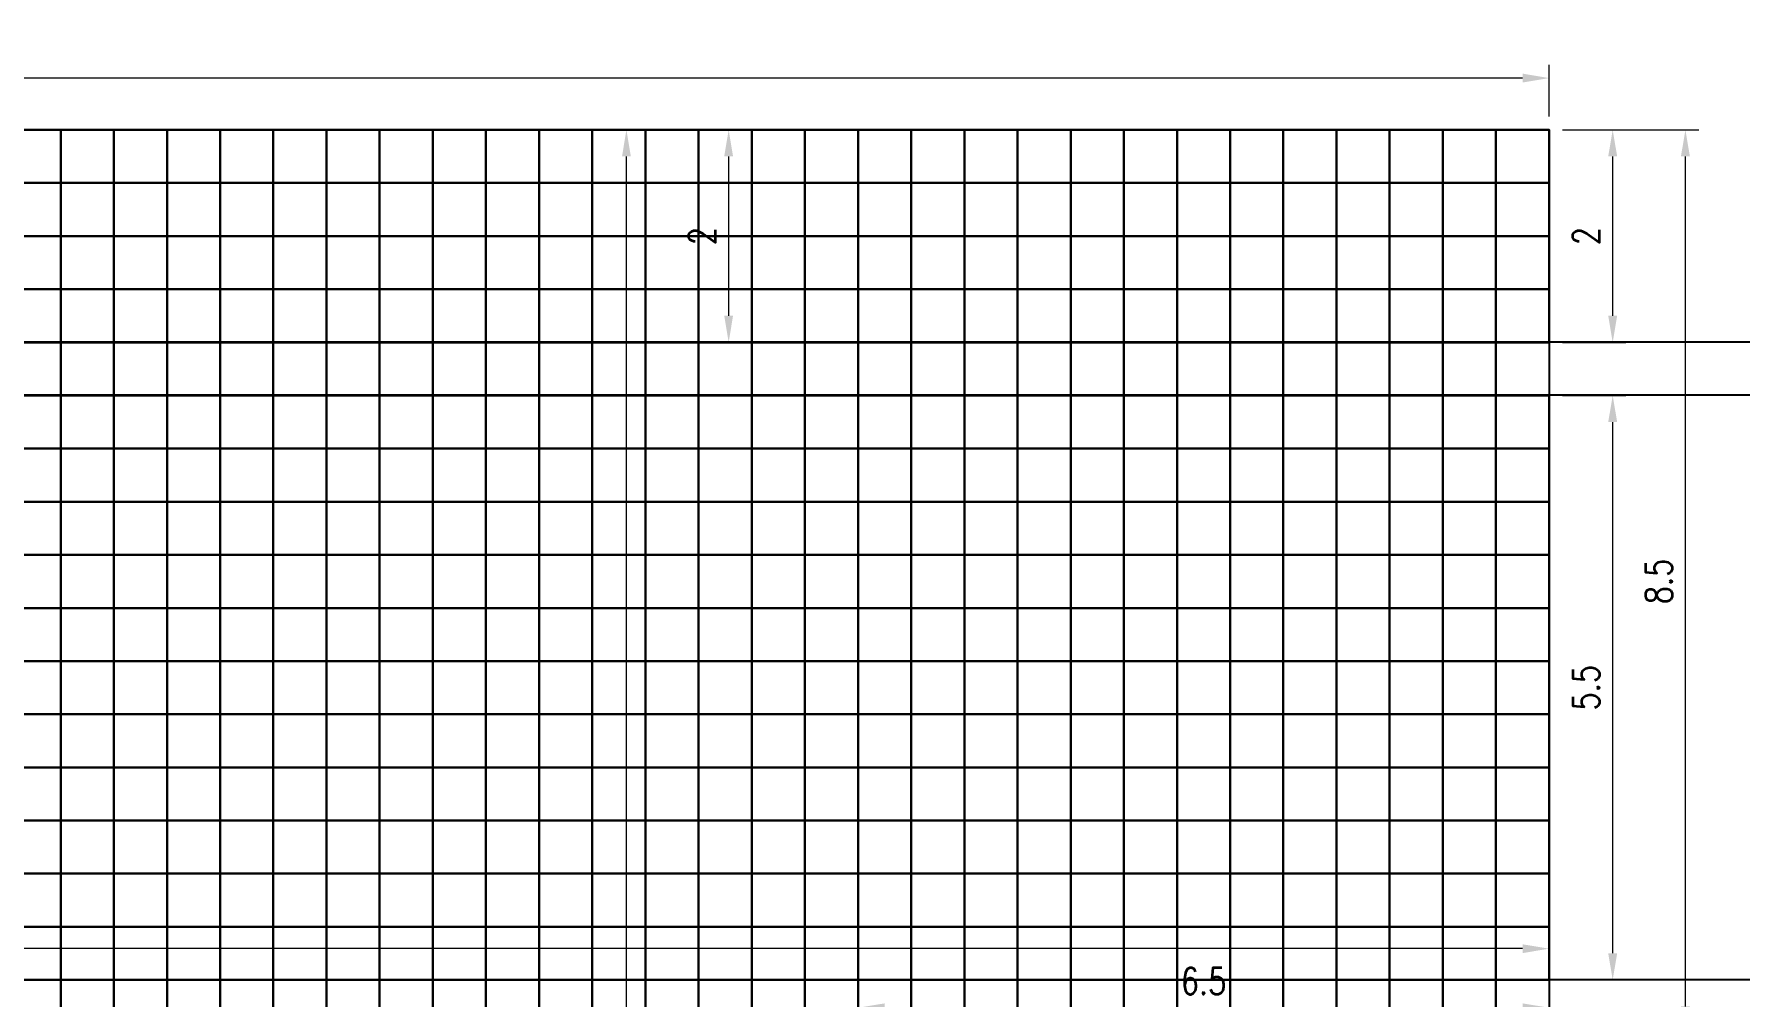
# Model space of a CAD drawing. Header units: millimetres. Extents: x -66 to 79, y -30 to 113.
# Drawn here: x -14.25 to 1.79, y 98.49 to 107.55 of the extents above; entities that cross this region are included whole.
import ezdxf

# ---------------------------------------------------------------- set-up
doc = ezdxf.new("R2010")
doc.units = ezdxf.units.MM
doc.layers.get('Defpoints').update_dxf_attribs({"color": 181})
for name, color, linetype in [('interface_blocks', 240, 'Continuous'), ('Main_blokcs', 3, 'Continuous'), ('master_slave_nodes', 11, 'Continuous'), ('Stitch', 10, 'Continuous')]:
    doc.layers.add(name, color=color, linetype=linetype)
doc.styles.add('ROMANS', font='ROMANS.shx', dxfattribs={"width": 0.8})
doc.dimstyles.new('DIM_0.1', dxfattribs={"dimscale": 0.1, "dimtxt": 2.5, "dimasz": 2.5, "dimexe": 1.25, "dimexo": 1.25, "dimgap": 1.25, "dimtad": 1, "dimdec": 3, "dimzin": 11, "dimdsep": 46, "dimtxsty": 'ROMANS', "dimcen": 0, "dimclrd": 1, "dimclre": 1, "dimclrt": 7, "dimadec": 4, "dimazin": 3, "dimtfac": 1, "dimtdec": 3, "dimtofl": 0, "dimtmove": 2, "dimatfit": 3, "dimfxl": 1, "dimfrac": 2, "dimtolj": 1, "dimtzin": 11, "dimlwd": 0, "dimlwe": 0, "dimarcsym": 0})

# ---------------------------------------------------------------- blocks, each defined once
blk = doc.blocks.new('*D14')
at = {"color": 1, "lineweight": 0, "transparency": 16777216}
for p, q in [((-6.5, 98.276), (-6.5, 98.514)), ((0, 98.276), (0, 98.514)), ((-6.25, 98.389), (-0.25, 98.389))]:
    blk.add_line(p, q, dxfattribs=at)
at = {"color": 1, "transparency": 16777216}
for points in [[(-6.25, 98.43), (-6.25, 98.347), (-6.5, 98.389)], [(-0.25, 98.43), (-0.25, 98.347), (0, 98.389)]]:
    blk.add_solid(points, dxfattribs=at)
at = {"layer": 'Defpoints', "color": 0, "transparency": 16777216}
for p in [(0, 98.389), (-6.5, 98.151), (0, 98.151)]:
    blk.add_point(p, dxfattribs=at)
at = {"color": 7, "transparency": 16777216, "insert": (-3.25, 98.639), "char_height": 0.25, "attachment_point": 5, "style": 'ROMANS'}
blk.add_mtext('\\A1;6.5', dxfattribs=at)
blk = doc.blocks.new('*D15')
at = {"color": 1, "lineweight": 0, "transparency": 16777216}
for p, q in [((0.125, 106.651), (1.407, 106.651)), ((1.282, 98.401), (1.282, 106.401)), ((0.125, 98.151), (1.407, 98.151))]:
    blk.add_line(p, q, dxfattribs=at)
at = {"color": 1, "transparency": 16777216}
for points in [[(1.24, 106.401), (1.324, 106.401), (1.282, 106.651)], [(1.24, 98.401), (1.324, 98.401), (1.282, 98.151)]]:
    blk.add_solid(points, dxfattribs=at)
at = {"layer": 'Defpoints', "color": 0, "transparency": 16777216}
for p in [(0, 106.651), (1.282, 106.651), (0, 98.151)]:
    blk.add_point(p, dxfattribs=at)
at = {"color": 7, "transparency": 16777216, "insert": (1.032, 102.401), "char_height": 0.25, "attachment_point": 5, "rotation": 90, "style": 'ROMANS'}
blk.add_mtext('\\A1;8.5', dxfattribs=at)
blk = doc.blocks.new('*D22')
at = {"color": 1, "lineweight": 0, "transparency": 16777216}
for p, q in [((-7.125, 106.651), (-7.842, 106.651)), ((-7.717, 104.901), (-7.717, 106.401)), ((-7.125, 104.651), (-7.842, 104.651))]:
    blk.add_line(p, q, dxfattribs=at)
at = {"color": 1, "transparency": 16777216}
for points in [[(-7.759, 106.401), (-7.676, 106.401), (-7.717, 106.651)], [(-7.759, 104.901), (-7.676, 104.901), (-7.717, 104.651)]]:
    blk.add_solid(points, dxfattribs=at)
at = {"layer": 'Defpoints', "color": 0, "transparency": 16777216}
for p in [(-7.717, 106.651), (-7, 106.651), (-7, 104.651)]:
    blk.add_point(p, dxfattribs=at)
at = {"color": 7, "transparency": 16777216, "insert": (-7.967, 105.651), "char_height": 0.25, "attachment_point": 5, "rotation": 90, "style": 'ROMANS'}
blk.add_mtext('\\A1;2', dxfattribs=at)
blk = doc.blocks.new('*D26')
at = {"color": 1, "lineweight": 0, "transparency": 16777216}
for p, q in [((0.125, 104.151), (0.723, 104.151)), ((0.598, 98.901), (0.598, 103.901)), ((0.125, 98.651), (0.723, 98.651))]:
    blk.add_line(p, q, dxfattribs=at)
at = {"color": 1, "transparency": 16777216}
for points in [[(0.556, 103.901), (0.64, 103.901), (0.598, 104.151)], [(0.556, 98.901), (0.64, 98.901), (0.598, 98.651)]]:
    blk.add_solid(points, dxfattribs=at)
at = {"layer": 'Defpoints', "color": 0, "transparency": 16777216}
for p in [(0, 104.151), (0.598, 104.151), (0, 98.651)]:
    blk.add_point(p, dxfattribs=at)
at = {"color": 7, "transparency": 16777216, "insert": (0.348, 101.401), "char_height": 0.25, "attachment_point": 5, "rotation": 90, "style": 'ROMANS'}
blk.add_mtext('\\A1;5.5', dxfattribs=at)
blk = doc.blocks.new('*D27')
at = {"color": 1, "lineweight": 0, "transparency": 16777216}
for p, q in [((0.125, 106.651), (0.723, 106.651)), ((0.598, 104.901), (0.598, 106.401)), ((0.125, 104.651), (0.723, 104.651))]:
    blk.add_line(p, q, dxfattribs=at)
at = {"color": 1, "transparency": 16777216}
for points in [[(0.556, 106.401), (0.64, 106.401), (0.598, 106.651)], [(0.556, 104.901), (0.64, 104.901), (0.598, 104.651)]]:
    blk.add_solid(points, dxfattribs=at)
at = {"layer": 'Defpoints', "color": 0, "transparency": 16777216}
for p in [(0, 106.651), (0.598, 106.651), (0, 104.651)]:
    blk.add_point(p, dxfattribs=at)
at = {"color": 7, "transparency": 16777216, "insert": (0.348, 105.651), "char_height": 0.25, "attachment_point": 5, "rotation": 90, "style": 'ROMANS'}
blk.add_mtext('\\A1;2', dxfattribs=at)
blk = doc.blocks.new('*D28')
at = {"color": 1, "lineweight": 0, "transparency": 16777216}
for p, q in [((-30, 106.776), (-30, 107.263)), ((0, 106.776), (0, 107.263)), ((-0.25, 107.138), (-29.75, 107.138))]:
    blk.add_line(p, q, dxfattribs=at)
at = {"color": 1, "transparency": 16777216}
for points in [[(-29.75, 107.18), (-29.75, 107.096), (-30, 107.138)], [(-0.25, 107.18), (-0.25, 107.096), (0, 107.138)]]:
    blk.add_solid(points, dxfattribs=at)
at = {"layer": 'Defpoints', "color": 0, "transparency": 16777216}
for p in [(-30, 107.138), (-30, 106.651), (0, 106.651)]:
    blk.add_point(p, dxfattribs=at)
at = {"color": 7, "transparency": 16777216, "insert": (-15, 107.388), "char_height": 0.25, "attachment_point": 5, "style": 'ROMANS'}
blk.add_mtext('\\A1;30', dxfattribs=at)
blk = doc.blocks.new('*D29')
at = {"color": 1, "lineweight": 0, "transparency": 16777216}
for p, q in [((-30, 98.776), (-30, 99.07)), ((0, 98.776), (0, 99.07)), ((-0.25, 98.945), (-29.75, 98.945))]:
    blk.add_line(p, q, dxfattribs=at)
at = {"color": 1, "transparency": 16777216}
for points in [[(-29.75, 98.986), (-29.75, 98.903), (-30, 98.945)], [(-0.25, 98.986), (-0.25, 98.903), (0, 98.945)]]:
    blk.add_solid(points, dxfattribs=at)
at = {"layer": 'Defpoints', "color": 0, "transparency": 16777216}
for p in [(-30, 98.945), (-30, 98.651), (0, 98.651)]:
    blk.add_point(p, dxfattribs=at)
at = {"color": 7, "transparency": 16777216, "insert": (-15, 99.195), "char_height": 0.25, "attachment_point": 5, "style": 'ROMANS'}
blk.add_mtext('\\A1;30', dxfattribs=at)
blk = doc.blocks.new('*D40')
at = {"layer": 'Defpoints', "color": 0, "transparency": 16777216}
for p in [(-8.679, 106.651), (-6.5, 106.651), (-6.5, 85.651)]:
    blk.add_point(p, dxfattribs=at)
at = {"layer": 'master_slave_nodes', "color": 1, "lineweight": 0, "transparency": 16777216}
for p, q in [((-6.625, 106.651), (-8.804, 106.651)), ((-8.679, 85.901), (-8.679, 106.401)), ((-6.625, 85.651), (-8.804, 85.651))]:
    blk.add_line(p, q, dxfattribs=at)
at = {"layer": 'master_slave_nodes', "color": 1, "transparency": 16777216}
for points in [[(-8.72, 106.401), (-8.637, 106.401), (-8.679, 106.651)], [(-8.72, 85.901), (-8.637, 85.901), (-8.679, 85.651)]]:
    blk.add_solid(points, dxfattribs=at)
at = {"layer": 'master_slave_nodes', "color": 7, "transparency": 16777216, "insert": (-8.929, 96.151), "char_height": 0.25, "attachment_point": 5, "rotation": 90, "style": 'ROMANS'}
blk.add_mtext('\\A1;21', dxfattribs=at)

msp = doc.modelspace()

# ---------------------------------------------------------------- linework, layer by layer
for points in [[(-14.5, 106.6508), (-14, 106.6508), (-14, 106.1508), (-14.5, 106.1508)], [(-14, 106.6508), (-13.5, 106.6508), (-13.5, 106.1508), (-14, 106.1508)], [(-13.5, 106.6508), (-13, 106.6508), (-13, 106.1508), (-13.5, 106.1508)], [(-13, 106.6508), (-12.5, 106.6508), (-12.5, 106.1508), (-13, 106.1508)], [(-12.5, 106.6508), (-12, 106.6508), (-12, 106.1508), (-12.5, 106.1508)], [(-12, 106.6508), (-11.5, 106.6508), (-11.5, 106.1508), (-12, 106.1508)], [(-11.5, 106.6508), (-11, 106.6508), (-11, 106.1508), (-11.5, 106.1508)], [(-11, 106.6508), (-10.5, 106.6508), (-10.5, 106.1508), (-11, 106.1508)], [(-10.5, 106.6508), (-10, 106.6508), (-10, 106.1508), (-10.5, 106.1508)], [(-10, 106.6508), (-9.5, 106.6508), (-9.5, 106.1508), (-10, 106.1508)], [(-9.5, 106.6508), (-9, 106.6508), (-9, 106.1508), (-9.5, 106.1508)], [(-9, 106.6508), (-8.5, 106.6508), (-8.5, 106.1508), (-9, 106.1508)], [(-8.5, 106.6508), (-8, 106.6508), (-8, 106.1508), (-8.5, 106.1508)], [(-8, 106.6508), (-7.5, 106.6508), (-7.5, 106.1508), (-8, 106.1508)], [(-7.5, 106.6508), (-7, 106.6508), (-7, 106.1508), (-7.5, 106.1508)], [(-6.5, 106.6508), (-6, 106.6508), (-6, 106.1508), (-6.5, 106.1508)], [(-6, 106.6508), (-5.5, 106.6508), (-5.5, 106.1508), (-6, 106.1508)], [(-5.5, 106.6508), (-5, 106.6508), (-5, 106.1508), (-5.5, 106.1508)], [(-5, 106.6508), (-4.5, 106.6508), (-4.5, 106.1508), (-5, 106.1508)], [(-4.5, 106.6508), (-4, 106.6508), (-4, 106.1508), (-4.5, 106.1508)], [(-4, 106.6508), (-3.5, 106.6508), (-3.5, 106.1508), (-4, 106.1508)], [(-3.5, 106.6508), (-3, 106.6508), (-3, 106.1508), (-3.5, 106.1508)], [(-3, 106.6508), (-2.5, 106.6508), (-2.5, 106.1508), (-3, 106.1508)], [(-2.5, 106.6508), (-2, 106.6508), (-2, 106.1508), (-2.5, 106.1508)], [(-2, 106.6508), (-1.5, 106.6508), (-1.5, 106.1508), (-2, 106.1508)], [(-1.5, 106.6508), (-1, 106.6508), (-1, 106.1508), (-1.5, 106.1508)], [(-1, 106.6508), (-0.5, 106.6508), (-0.5, 106.1508), (-1, 106.1508)], [(-0.5, 106.6508), (0, 106.6508), (0, 106.1508), (-0.5, 106.1508)], [(-14.5, 106.1508), (-14, 106.1508), (-14, 105.6508), (-14.5, 105.6508)], [(-14, 106.1508), (-13.5, 106.1508), (-13.5, 105.6508), (-14, 105.6508)], [(-13.5, 106.1508), (-13, 106.1508), (-13, 105.6508), (-13.5, 105.6508)], [(-13, 106.1508), (-12.5, 106.1508), (-12.5, 105.6508), (-13, 105.6508)], [(-12.5, 106.1508), (-12, 106.1508), (-12, 105.6508), (-12.5, 105.6508)], [(-12, 106.1508), (-11.5, 106.1508), (-11.5, 105.6508), (-12, 105.6508)], [(-11.5, 106.1508), (-11, 106.1508), (-11, 105.6508), (-11.5, 105.6508)], [(-11, 106.1508), (-10.5, 106.1508), (-10.5, 105.6508), (-11, 105.6508)], [(-10.5, 106.1508), (-10, 106.1508), (-10, 105.6508), (-10.5, 105.6508)], [(-10, 106.1508), (-9.5, 106.1508), (-9.5, 105.6508), (-10, 105.6508)], [(-9.5, 106.1508), (-9, 106.1508), (-9, 105.6508), (-9.5, 105.6508)], [(-9, 106.1508), (-8.5, 106.1508), (-8.5, 105.6508), (-9, 105.6508)], [(-8.5, 106.1508), (-8, 106.1508), (-8, 105.6508), (-8.5, 105.6508)], [(-8, 106.1508), (-7.5, 106.1508), (-7.5, 105.6508), (-8, 105.6508)], [(-7.5, 106.1508), (-7, 106.1508), (-7, 105.6508), (-7.5, 105.6508)], [(-6.5, 106.1508), (-6, 106.1508), (-6, 105.6508), (-6.5, 105.6508)], [(-6, 106.1508), (-5.5, 106.1508), (-5.5, 105.6508), (-6, 105.6508)], [(-5.5, 106.1508), (-5, 106.1508), (-5, 105.6508), (-5.5, 105.6508)], [(-5, 106.1508), (-4.5, 106.1508), (-4.5, 105.6508), (-5, 105.6508)], [(-4.5, 106.1508), (-4, 106.1508), (-4, 105.6508), (-4.5, 105.6508)], [(-4, 106.1508), (-3.5, 106.1508), (-3.5, 105.6508), (-4, 105.6508)], [(-3.5, 106.1508), (-3, 106.1508), (-3, 105.6508), (-3.5, 105.6508)], [(-3, 106.1508), (-2.5, 106.1508), (-2.5, 105.6508), (-3, 105.6508)], [(-2.5, 106.1508), (-2, 106.1508), (-2, 105.6508), (-2.5, 105.6508)], [(-2, 106.1508), (-1.5, 106.1508), (-1.5, 105.6508), (-2, 105.6508)], [(-1.5, 106.1508), (-1, 106.1508), (-1, 105.6508), (-1.5, 105.6508)], [(-1, 106.1508), (-0.5, 106.1508), (-0.5, 105.6508), (-1, 105.6508)], [(-0.5, 106.1508), (0, 106.1508), (0, 105.6508), (-0.5, 105.6508)], [(-14.5, 105.6508), (-14, 105.6508), (-14, 105.1508), (-14.5, 105.1508)], [(-14, 105.6508), (-13.5, 105.6508), (-13.5, 105.1508), (-14, 105.1508)], [(-13.5, 105.6508), (-13, 105.6508), (-13, 105.1508), (-13.5, 105.1508)], [(-13, 105.6508), (-12.5, 105.6508), (-12.5, 105.1508), (-13, 105.1508)], [(-12.5, 105.6508), (-12, 105.6508), (-12, 105.1508), (-12.5, 105.1508)], [(-12, 105.6508), (-11.5, 105.6508), (-11.5, 105.1508), (-12, 105.1508)], [(-11.5, 105.6508), (-11, 105.6508), (-11, 105.1508), (-11.5, 105.1508)], [(-11, 105.6508), (-10.5, 105.6508), (-10.5, 105.1508), (-11, 105.1508)], [(-10.5, 105.6508), (-10, 105.6508), (-10, 105.1508), (-10.5, 105.1508)], [(-10, 105.6508), (-9.5, 105.6508), (-9.5, 105.1508), (-10, 105.1508)], [(-9.5, 105.6508), (-9, 105.6508), (-9, 105.1508), (-9.5, 105.1508)], [(-9, 105.6508), (-8.5, 105.6508), (-8.5, 105.1508), (-9, 105.1508)], [(-8.5, 105.6508), (-8, 105.6508), (-8, 105.1508), (-8.5, 105.1508)], [(-8, 105.6508), (-7.5, 105.6508), (-7.5, 105.1508), (-8, 105.1508)], [(-7.5, 105.6508), (-7, 105.6508), (-7, 105.1508), (-7.5, 105.1508)], [(-6.5, 105.6508), (-6, 105.6508), (-6, 105.1508), (-6.5, 105.1508)], [(-6, 105.6508), (-5.5, 105.6508), (-5.5, 105.1508), (-6, 105.1508)], [(-5.5, 105.6508), (-5, 105.6508), (-5, 105.1508), (-5.5, 105.1508)], [(-5, 105.6508), (-4.5, 105.6508), (-4.5, 105.1508), (-5, 105.1508)], [(-4.5, 105.6508), (-4, 105.6508), (-4, 105.1508), (-4.5, 105.1508)], [(-4, 105.6508), (-3.5, 105.6508), (-3.5, 105.1508), (-4, 105.1508)], [(-3.5, 105.6508), (-3, 105.6508), (-3, 105.1508), (-3.5, 105.1508)], [(-3, 105.6508), (-2.5, 105.6508), (-2.5, 105.1508), (-3, 105.1508)], [(-2.5, 105.6508), (-2, 105.6508), (-2, 105.1508), (-2.5, 105.1508)], [(-2, 105.6508), (-1.5, 105.6508), (-1.5, 105.1508), (-2, 105.1508)], [(-1.5, 105.6508), (-1, 105.6508), (-1, 105.1508), (-1.5, 105.1508)], [(-1, 105.6508), (-0.5, 105.6508), (-0.5, 105.1508), (-1, 105.1508)], [(-0.5, 105.6508), (0, 105.6508), (0, 105.1508), (-0.5, 105.1508)], [(-14.5, 105.1508), (-14, 105.1508), (-14, 104.6508), (-14.5, 104.6508)], [(-14, 105.1508), (-13.5, 105.1508), (-13.5, 104.6508), (-14, 104.6508)], [(-13.5, 105.1508), (-13, 105.1508), (-13, 104.6508), (-13.5, 104.6508)], [(-13, 105.1508), (-12.5, 105.1508), (-12.5, 104.6508), (-13, 104.6508)], [(-12.5, 105.1508), (-12, 105.1508), (-12, 104.6508), (-12.5, 104.6508)], [(-12, 105.1508), (-11.5, 105.1508), (-11.5, 104.6508), (-12, 104.6508)], [(-11.5, 105.1508), (-11, 105.1508), (-11, 104.6508), (-11.5, 104.6508)], [(-11, 105.1508), (-10.5, 105.1508), (-10.5, 104.6508), (-11, 104.6508)], [(-10.5, 105.1508), (-10, 105.1508), (-10, 104.6508), (-10.5, 104.6508)], [(-10, 105.1508), (-9.5, 105.1508), (-9.5, 104.6508), (-10, 104.6508)], [(-9.5, 105.1508), (-9, 105.1508), (-9, 104.6508), (-9.5, 104.6508)], [(-9, 105.1508), (-8.5, 105.1508), (-8.5, 104.6508), (-9, 104.6508)], [(-8.5, 105.1508), (-8, 105.1508), (-8, 104.6508), (-8.5, 104.6508)], [(-8, 105.1508), (-7.5, 105.1508), (-7.5, 104.6508), (-8, 104.6508)], [(-7.5, 105.1508), (-7, 105.1508), (-7, 104.6508), (-7.5, 104.6508)], [(-6.5, 105.1508), (-6, 105.1508), (-6, 104.6508), (-6.5, 104.6508)], [(-6, 105.1508), (-5.5, 105.1508), (-5.5, 104.6508), (-6, 104.6508)], [(-5.5, 105.1508), (-5, 105.1508), (-5, 104.6508), (-5.5, 104.6508)], [(-5, 105.1508), (-4.5, 105.1508), (-4.5, 104.6508), (-5, 104.6508)], [(-4.5, 105.1508), (-4, 105.1508), (-4, 104.6508), (-4.5, 104.6508)], [(-4, 105.1508), (-3.5, 105.1508), (-3.5, 104.6508), (-4, 104.6508)], [(-3.5, 105.1508), (-3, 105.1508), (-3, 104.6508), (-3.5, 104.6508)], [(-3, 105.1508), (-2.5, 105.1508), (-2.5, 104.6508), (-3, 104.6508)], [(-2.5, 105.1508), (-2, 105.1508), (-2, 104.6508), (-2.5, 104.6508)], [(-2, 105.1508), (-1.5, 105.1508), (-1.5, 104.6508), (-2, 104.6508)], [(-1.5, 105.1508), (-1, 105.1508), (-1, 104.6508), (-1.5, 104.6508)], [(-1, 105.1508), (-0.5, 105.1508), (-0.5, 104.6508), (-1, 104.6508)], [(-0.5, 105.1508), (0, 105.1508), (0, 104.6508), (-0.5, 104.6508)], [(-14.5, 104.6508), (-14, 104.6508), (-14, 104.1508), (-14.5, 104.1508)], [(-14, 104.6508), (-13.5, 104.6508), (-13.5, 104.1508), (-14, 104.1508)], [(-13.5, 104.6508), (-13, 104.6508), (-13, 104.1508), (-13.5, 104.1508)], [(-13, 104.6508), (-12.5, 104.6508), (-12.5, 104.1508), (-13, 104.1508)], [(-12.5, 104.6508), (-12, 104.6508), (-12, 104.1508), (-12.5, 104.1508)], [(-12, 104.6508), (-11.5, 104.6508), (-11.5, 104.1508), (-12, 104.1508)], [(-11.5, 104.6508), (-11, 104.6508), (-11, 104.1508), (-11.5, 104.1508)], [(-11, 104.6508), (-10.5, 104.6508), (-10.5, 104.1508), (-11, 104.1508)], [(-10.5, 104.6508), (-10, 104.6508), (-10, 104.1508), (-10.5, 104.1508)], [(-10, 104.6508), (-9.5, 104.6508), (-9.5, 104.1508), (-10, 104.1508)], [(-9.5, 104.6508), (-9, 104.6508), (-9, 104.1508), (-9.5, 104.1508)], [(-9, 104.6508), (-8.5, 104.6508), (-8.5, 104.1508), (-9, 104.1508)], [(-8.5, 104.6508), (-8, 104.6508), (-8, 104.1508), (-8.5, 104.1508)], [(-8, 104.6508), (-7.5, 104.6508), (-7.5, 104.1508), (-8, 104.1508)], [(-7.5, 104.6508), (-7, 104.6508), (-7, 104.1508), (-7.5, 104.1508)], [(-6.5, 104.6508), (-6, 104.6508), (-6, 104.1508), (-6.5, 104.1508)], [(-6, 104.6508), (-5.5, 104.6508), (-5.5, 104.1508), (-6, 104.1508)], [(-5.5, 104.6508), (-5, 104.6508), (-5, 104.1508), (-5.5, 104.1508)], [(-5, 104.6508), (-4.5, 104.6508), (-4.5, 104.1508), (-5, 104.1508)], [(-4.5, 104.6508), (-4, 104.6508), (-4, 104.1508), (-4.5, 104.1508)], [(-4, 104.6508), (-3.5, 104.6508), (-3.5, 104.1508), (-4, 104.1508)], [(-3.5, 104.6508), (-3, 104.6508), (-3, 104.1508), (-3.5, 104.1508)], [(-3, 104.6508), (-2.5, 104.6508), (-2.5, 104.1508), (-3, 104.1508)], [(-2.5, 104.6508), (-2, 104.6508), (-2, 104.1508), (-2.5, 104.1508)], [(-2, 104.6508), (-1.5, 104.6508), (-1.5, 104.1508), (-2, 104.1508)], [(-1.5, 104.6508), (-1, 104.6508), (-1, 104.1508), (-1.5, 104.1508)], [(-1, 104.6508), (-0.5, 104.6508), (-0.5, 104.1508), (-1, 104.1508)], [(-0.5, 104.6508), (0, 104.6508), (0, 104.1508), (-0.5, 104.1508)], [(-14.5, 104.1508), (-14, 104.1508), (-14, 103.6508), (-14.5, 103.6508)], [(-14, 104.1508), (-13.5, 104.1508), (-13.5, 103.6508), (-14, 103.6508)], [(-13.5, 104.1508), (-13, 104.1508), (-13, 103.6508), (-13.5, 103.6508)], [(-13, 104.1508), (-12.5, 104.1508), (-12.5, 103.6508), (-13, 103.6508)], [(-12.5, 104.1508), (-12, 104.1508), (-12, 103.6508), (-12.5, 103.6508)], [(-12, 104.1508), (-11.5, 104.1508), (-11.5, 103.6508), (-12, 103.6508)], [(-11.5, 104.1508), (-11, 104.1508), (-11, 103.6508), (-11.5, 103.6508)], [(-11, 104.1508), (-10.5, 104.1508), (-10.5, 103.6508), (-11, 103.6508)], [(-10.5, 104.1508), (-10, 104.1508), (-10, 103.6508), (-10.5, 103.6508)], [(-10, 104.1508), (-9.5, 104.1508), (-9.5, 103.6508), (-10, 103.6508)], [(-9.5, 104.1508), (-9, 104.1508), (-9, 103.6508), (-9.5, 103.6508)], [(-9, 104.1508), (-8.5, 104.1508), (-8.5, 103.6508), (-9, 103.6508)], [(-8.5, 104.1508), (-8, 104.1508), (-8, 103.6508), (-8.5, 103.6508)], [(-8, 104.1508), (-7.5, 104.1508), (-7.5, 103.6508), (-8, 103.6508)], [(-7.5, 104.1508), (-7, 104.1508), (-7, 103.6508), (-7.5, 103.6508)], [(-6.5, 104.1508), (-6, 104.1508), (-6, 103.6508), (-6.5, 103.6508)], [(-6, 104.1508), (-5.5, 104.1508), (-5.5, 103.6508), (-6, 103.6508)], [(-5.5, 104.1508), (-5, 104.1508), (-5, 103.6508), (-5.5, 103.6508)], [(-5, 104.1508), (-4.5, 104.1508), (-4.5, 103.6508), (-5, 103.6508)], [(-4.5, 104.1508), (-4, 104.1508), (-4, 103.6508), (-4.5, 103.6508)], [(-4, 104.1508), (-3.5, 104.1508), (-3.5, 103.6508), (-4, 103.6508)], [(-3.5, 104.1508), (-3, 104.1508), (-3, 103.6508), (-3.5, 103.6508)], [(-3, 104.1508), (-2.5, 104.1508), (-2.5, 103.6508), (-3, 103.6508)], [(-2.5, 104.1508), (-2, 104.1508), (-2, 103.6508), (-2.5, 103.6508)], [(-2, 104.1508), (-1.5, 104.1508), (-1.5, 103.6508), (-2, 103.6508)], [(-1.5, 104.1508), (-1, 104.1508), (-1, 103.6508), (-1.5, 103.6508)], [(-1, 104.1508), (-0.5, 104.1508), (-0.5, 103.6508), (-1, 103.6508)], [(-0.5, 104.1508), (0, 104.1508), (0, 103.6508), (-0.5, 103.6508)], [(-14.5, 103.6508), (-14, 103.6508), (-14, 103.1508), (-14.5, 103.1508)], [(-14, 103.6508), (-13.5, 103.6508), (-13.5, 103.1508), (-14, 103.1508)], [(-13.5, 103.6508), (-13, 103.6508), (-13, 103.1508), (-13.5, 103.1508)], [(-13, 103.6508), (-12.5, 103.6508), (-12.5, 103.1508), (-13, 103.1508)], [(-12.5, 103.6508), (-12, 103.6508), (-12, 103.1508), (-12.5, 103.1508)], [(-12, 103.6508), (-11.5, 103.6508), (-11.5, 103.1508), (-12, 103.1508)], [(-11.5, 103.6508), (-11, 103.6508), (-11, 103.1508), (-11.5, 103.1508)], [(-11, 103.6508), (-10.5, 103.6508), (-10.5, 103.1508), (-11, 103.1508)], [(-10.5, 103.6508), (-10, 103.6508), (-10, 103.1508), (-10.5, 103.1508)], [(-10, 103.6508), (-9.5, 103.6508), (-9.5, 103.1508), (-10, 103.1508)], [(-9.5, 103.6508), (-9, 103.6508), (-9, 103.1508), (-9.5, 103.1508)], [(-9, 103.6508), (-8.5, 103.6508), (-8.5, 103.1508), (-9, 103.1508)], [(-8.5, 103.6508), (-8, 103.6508), (-8, 103.1508), (-8.5, 103.1508)], [(-8, 103.6508), (-7.5, 103.6508), (-7.5, 103.1508), (-8, 103.1508)], [(-7.5, 103.6508), (-7, 103.6508), (-7, 103.1508), (-7.5, 103.1508)], [(-6.5, 103.6508), (-6, 103.6508), (-6, 103.1508), (-6.5, 103.1508)], [(-6, 103.6508), (-5.5, 103.6508), (-5.5, 103.1508), (-6, 103.1508)], [(-5.5, 103.6508), (-5, 103.6508), (-5, 103.1508), (-5.5, 103.1508)], [(-5, 103.6508), (-4.5, 103.6508), (-4.5, 103.1508), (-5, 103.1508)], [(-4.5, 103.6508), (-4, 103.6508), (-4, 103.1508), (-4.5, 103.1508)], [(-4, 103.6508), (-3.5, 103.6508), (-3.5, 103.1508), (-4, 103.1508)], [(-3.5, 103.6508), (-3, 103.6508), (-3, 103.1508), (-3.5, 103.1508)], [(-3, 103.6508), (-2.5, 103.6508), (-2.5, 103.1508), (-3, 103.1508)], [(-2.5, 103.6508), (-2, 103.6508), (-2, 103.1508), (-2.5, 103.1508)], [(-2, 103.6508), (-1.5, 103.6508), (-1.5, 103.1508), (-2, 103.1508)], [(-1.5, 103.6508), (-1, 103.6508), (-1, 103.1508), (-1.5, 103.1508)], [(-1, 103.6508), (-0.5, 103.6508), (-0.5, 103.1508), (-1, 103.1508)], [(-0.5, 103.6508), (0, 103.6508), (0, 103.1508), (-0.5, 103.1508)], [(-14.5, 103.1508), (-14, 103.1508), (-14, 102.6508), (-14.5, 102.6508)], [(-14, 103.1508), (-13.5, 103.1508), (-13.5, 102.6508), (-14, 102.6508)], [(-13.5, 103.1508), (-13, 103.1508), (-13, 102.6508), (-13.5, 102.6508)], [(-13, 103.1508), (-12.5, 103.1508), (-12.5, 102.6508), (-13, 102.6508)], [(-12.5, 103.1508), (-12, 103.1508), (-12, 102.6508), (-12.5, 102.6508)], [(-12, 103.1508), (-11.5, 103.1508), (-11.5, 102.6508), (-12, 102.6508)], [(-11.5, 103.1508), (-11, 103.1508), (-11, 102.6508), (-11.5, 102.6508)], [(-11, 103.1508), (-10.5, 103.1508), (-10.5, 102.6508), (-11, 102.6508)], [(-10.5, 103.1508), (-10, 103.1508), (-10, 102.6508), (-10.5, 102.6508)], [(-10, 103.1508), (-9.5, 103.1508), (-9.5, 102.6508), (-10, 102.6508)], [(-9.5, 103.1508), (-9, 103.1508), (-9, 102.6508), (-9.5, 102.6508)], [(-9, 103.1508), (-8.5, 103.1508), (-8.5, 102.6508), (-9, 102.6508)], [(-8.5, 103.1508), (-8, 103.1508), (-8, 102.6508), (-8.5, 102.6508)], [(-8, 103.1508), (-7.5, 103.1508), (-7.5, 102.6508), (-8, 102.6508)], [(-7.5, 103.1508), (-7, 103.1508), (-7, 102.6508), (-7.5, 102.6508)], [(-6.5, 103.1508), (-6, 103.1508), (-6, 102.6508), (-6.5, 102.6508)], [(-6, 103.1508), (-5.5, 103.1508), (-5.5, 102.6508), (-6, 102.6508)], [(-5.5, 103.1508), (-5, 103.1508), (-5, 102.6508), (-5.5, 102.6508)], [(-5, 103.1508), (-4.5, 103.1508), (-4.5, 102.6508), (-5, 102.6508)], [(-4.5, 103.1508), (-4, 103.1508), (-4, 102.6508), (-4.5, 102.6508)], [(-4, 103.1508), (-3.5, 103.1508), (-3.5, 102.6508), (-4, 102.6508)], [(-3.5, 103.1508), (-3, 103.1508), (-3, 102.6508), (-3.5, 102.6508)], [(-3, 103.1508), (-2.5, 103.1508), (-2.5, 102.6508), (-3, 102.6508)], [(-2.5, 103.1508), (-2, 103.1508), (-2, 102.6508), (-2.5, 102.6508)], [(-2, 103.1508), (-1.5, 103.1508), (-1.5, 102.6508), (-2, 102.6508)], [(-1.5, 103.1508), (-1, 103.1508), (-1, 102.6508), (-1.5, 102.6508)], [(-1, 103.1508), (-0.5, 103.1508), (-0.5, 102.6508), (-1, 102.6508)], [(-0.5, 103.1508), (0, 103.1508), (0, 102.6508), (-0.5, 102.6508)], [(-14.5, 102.6508), (-14, 102.6508), (-14, 102.1508), (-14.5, 102.1508)], [(-14, 102.6508), (-13.5, 102.6508), (-13.5, 102.1508), (-14, 102.1508)], [(-13.5, 102.6508), (-13, 102.6508), (-13, 102.1508), (-13.5, 102.1508)], [(-13, 102.6508), (-12.5, 102.6508), (-12.5, 102.1508), (-13, 102.1508)], [(-12.5, 102.6508), (-12, 102.6508), (-12, 102.1508), (-12.5, 102.1508)], [(-12, 102.6508), (-11.5, 102.6508), (-11.5, 102.1508), (-12, 102.1508)], [(-11.5, 102.6508), (-11, 102.6508), (-11, 102.1508), (-11.5, 102.1508)], [(-11, 102.6508), (-10.5, 102.6508), (-10.5, 102.1508), (-11, 102.1508)], [(-10.5, 102.6508), (-10, 102.6508), (-10, 102.1508), (-10.5, 102.1508)], [(-10, 102.6508), (-9.5, 102.6508), (-9.5, 102.1508), (-10, 102.1508)], [(-9.5, 102.6508), (-9, 102.6508), (-9, 102.1508), (-9.5, 102.1508)], [(-9, 102.6508), (-8.5, 102.6508), (-8.5, 102.1508), (-9, 102.1508)], [(-8.5, 102.6508), (-8, 102.6508), (-8, 102.1508), (-8.5, 102.1508)], [(-8, 102.6508), (-7.5, 102.6508), (-7.5, 102.1508), (-8, 102.1508)], [(-7.5, 102.6508), (-7, 102.6508), (-7, 102.1508), (-7.5, 102.1508)], [(-6.5, 102.6508), (-6, 102.6508), (-6, 102.1508), (-6.5, 102.1508)], [(-6, 102.6508), (-5.5, 102.6508), (-5.5, 102.1508), (-6, 102.1508)], [(-5.5, 102.6508), (-5, 102.6508), (-5, 102.1508), (-5.5, 102.1508)], [(-5, 102.6508), (-4.5, 102.6508), (-4.5, 102.1508), (-5, 102.1508)], [(-4.5, 102.6508), (-4, 102.6508), (-4, 102.1508), (-4.5, 102.1508)], [(-4, 102.6508), (-3.5, 102.6508), (-3.5, 102.1508), (-4, 102.1508)], [(-3.5, 102.6508), (-3, 102.6508), (-3, 102.1508), (-3.5, 102.1508)], [(-3, 102.6508), (-2.5, 102.6508), (-2.5, 102.1508), (-3, 102.1508)], [(-2.5, 102.6508), (-2, 102.6508), (-2, 102.1508), (-2.5, 102.1508)], [(-2, 102.6508), (-1.5, 102.6508), (-1.5, 102.1508), (-2, 102.1508)], [(-1.5, 102.6508), (-1, 102.6508), (-1, 102.1508), (-1.5, 102.1508)], [(-1, 102.6508), (-0.5, 102.6508), (-0.5, 102.1508), (-1, 102.1508)], [(-0.5, 102.6508), (0, 102.6508), (0, 102.1508), (-0.5, 102.1508)], [(-14.5, 102.1508), (-14, 102.1508), (-14, 101.6508), (-14.5, 101.6508)], [(-14, 102.1508), (-13.5, 102.1508), (-13.5, 101.6508), (-14, 101.6508)], [(-13.5, 102.1508), (-13, 102.1508), (-13, 101.6508), (-13.5, 101.6508)], [(-13, 102.1508), (-12.5, 102.1508), (-12.5, 101.6508), (-13, 101.6508)], [(-12.5, 102.1508), (-12, 102.1508), (-12, 101.6508), (-12.5, 101.6508)], [(-12, 102.1508), (-11.5, 102.1508), (-11.5, 101.6508), (-12, 101.6508)], [(-11.5, 102.1508), (-11, 102.1508), (-11, 101.6508), (-11.5, 101.6508)], [(-11, 102.1508), (-10.5, 102.1508), (-10.5, 101.6508), (-11, 101.6508)], [(-10.5, 102.1508), (-10, 102.1508), (-10, 101.6508), (-10.5, 101.6508)], [(-10, 102.1508), (-9.5, 102.1508), (-9.5, 101.6508), (-10, 101.6508)], [(-9.5, 102.1508), (-9, 102.1508), (-9, 101.6508), (-9.5, 101.6508)], [(-9, 102.1508), (-8.5, 102.1508), (-8.5, 101.6508), (-9, 101.6508)], [(-8.5, 102.1508), (-8, 102.1508), (-8, 101.6508), (-8.5, 101.6508)], [(-8, 102.1508), (-7.5, 102.1508), (-7.5, 101.6508), (-8, 101.6508)], [(-7.5, 102.1508), (-7, 102.1508), (-7, 101.6508), (-7.5, 101.6508)], [(-6.5, 102.1508), (-6, 102.1508), (-6, 101.6508), (-6.5, 101.6508)], [(-6, 102.1508), (-5.5, 102.1508), (-5.5, 101.6508), (-6, 101.6508)], [(-5.5, 102.1508), (-5, 102.1508), (-5, 101.6508), (-5.5, 101.6508)], [(-5, 102.1508), (-4.5, 102.1508), (-4.5, 101.6508), (-5, 101.6508)], [(-4.5, 102.1508), (-4, 102.1508), (-4, 101.6508), (-4.5, 101.6508)], [(-4, 102.1508), (-3.5, 102.1508), (-3.5, 101.6508), (-4, 101.6508)], [(-3.5, 102.1508), (-3, 102.1508), (-3, 101.6508), (-3.5, 101.6508)], [(-3, 102.1508), (-2.5, 102.1508), (-2.5, 101.6508), (-3, 101.6508)], [(-2.5, 102.1508), (-2, 102.1508), (-2, 101.6508), (-2.5, 101.6508)], [(-2, 102.1508), (-1.5, 102.1508), (-1.5, 101.6508), (-2, 101.6508)], [(-1.5, 102.1508), (-1, 102.1508), (-1, 101.6508), (-1.5, 101.6508)], [(-1, 102.1508), (-0.5, 102.1508), (-0.5, 101.6508), (-1, 101.6508)], [(-0.5, 102.1508), (0, 102.1508), (0, 101.6508), (-0.5, 101.6508)], [(-14.5, 101.6508), (-14, 101.6508), (-14, 101.1508), (-14.5, 101.1508)], [(-14, 101.6508), (-13.5, 101.6508), (-13.5, 101.1508), (-14, 101.1508)], [(-13.5, 101.6508), (-13, 101.6508), (-13, 101.1508), (-13.5, 101.1508)], [(-13, 101.6508), (-12.5, 101.6508), (-12.5, 101.1508), (-13, 101.1508)], [(-12.5, 101.6508), (-12, 101.6508), (-12, 101.1508), (-12.5, 101.1508)], [(-12, 101.6508), (-11.5, 101.6508), (-11.5, 101.1508), (-12, 101.1508)], [(-11.5, 101.6508), (-11, 101.6508), (-11, 101.1508), (-11.5, 101.1508)], [(-11, 101.6508), (-10.5, 101.6508), (-10.5, 101.1508), (-11, 101.1508)], [(-10.5, 101.6508), (-10, 101.6508), (-10, 101.1508), (-10.5, 101.1508)], [(-10, 101.6508), (-9.5, 101.6508), (-9.5, 101.1508), (-10, 101.1508)], [(-9.5, 101.6508), (-9, 101.6508), (-9, 101.1508), (-9.5, 101.1508)], [(-9, 101.6508), (-8.5, 101.6508), (-8.5, 101.1508), (-9, 101.1508)], [(-8.5, 101.6508), (-8, 101.6508), (-8, 101.1508), (-8.5, 101.1508)], [(-8, 101.6508), (-7.5, 101.6508), (-7.5, 101.1508), (-8, 101.1508)], [(-7.5, 101.6508), (-7, 101.6508), (-7, 101.1508), (-7.5, 101.1508)], [(-6.5, 101.6508), (-6, 101.6508), (-6, 101.1508), (-6.5, 101.1508)], [(-6, 101.6508), (-5.5, 101.6508), (-5.5, 101.1508), (-6, 101.1508)], [(-5.5, 101.6508), (-5, 101.6508), (-5, 101.1508), (-5.5, 101.1508)], [(-5, 101.6508), (-4.5, 101.6508), (-4.5, 101.1508), (-5, 101.1508)], [(-4.5, 101.6508), (-4, 101.6508), (-4, 101.1508), (-4.5, 101.1508)], [(-4, 101.6508), (-3.5, 101.6508), (-3.5, 101.1508), (-4, 101.1508)], [(-3.5, 101.6508), (-3, 101.6508), (-3, 101.1508), (-3.5, 101.1508)], [(-3, 101.6508), (-2.5, 101.6508), (-2.5, 101.1508), (-3, 101.1508)], [(-2.5, 101.6508), (-2, 101.6508), (-2, 101.1508), (-2.5, 101.1508)], [(-2, 101.6508), (-1.5, 101.6508), (-1.5, 101.1508), (-2, 101.1508)], [(-1.5, 101.6508), (-1, 101.6508), (-1, 101.1508), (-1.5, 101.1508)], [(-1, 101.6508), (-0.5, 101.6508), (-0.5, 101.1508), (-1, 101.1508)], [(-0.5, 101.6508), (0, 101.6508), (0, 101.1508), (-0.5, 101.1508)], [(-14.5, 101.1508), (-14, 101.1508), (-14, 100.6508), (-14.5, 100.6508)], [(-14, 101.1508), (-13.5, 101.1508), (-13.5, 100.6508), (-14, 100.6508)], [(-13.5, 101.1508), (-13, 101.1508), (-13, 100.6508), (-13.5, 100.6508)], [(-13, 101.1508), (-12.5, 101.1508), (-12.5, 100.6508), (-13, 100.6508)], [(-12.5, 101.1508), (-12, 101.1508), (-12, 100.6508), (-12.5, 100.6508)], [(-12, 101.1508), (-11.5, 101.1508), (-11.5, 100.6508), (-12, 100.6508)], [(-11.5, 101.1508), (-11, 101.1508), (-11, 100.6508), (-11.5, 100.6508)], [(-11, 101.1508), (-10.5, 101.1508), (-10.5, 100.6508), (-11, 100.6508)], [(-10.5, 101.1508), (-10, 101.1508), (-10, 100.6508), (-10.5, 100.6508)], [(-10, 101.1508), (-9.5, 101.1508), (-9.5, 100.6508), (-10, 100.6508)], [(-9.5, 101.1508), (-9, 101.1508), (-9, 100.6508), (-9.5, 100.6508)], [(-9, 101.1508), (-8.5, 101.1508), (-8.5, 100.6508), (-9, 100.6508)], [(-8.5, 101.1508), (-8, 101.1508), (-8, 100.6508), (-8.5, 100.6508)], [(-8, 101.1508), (-7.5, 101.1508), (-7.5, 100.6508), (-8, 100.6508)], [(-7.5, 101.1508), (-7, 101.1508), (-7, 100.6508), (-7.5, 100.6508)], [(-6.5, 101.1508), (-6, 101.1508), (-6, 100.6508), (-6.5, 100.6508)], [(-6, 101.1508), (-5.5, 101.1508), (-5.5, 100.6508), (-6, 100.6508)], [(-5.5, 101.1508), (-5, 101.1508), (-5, 100.6508), (-5.5, 100.6508)], [(-5, 101.1508), (-4.5, 101.1508), (-4.5, 100.6508), (-5, 100.6508)], [(-4.5, 101.1508), (-4, 101.1508), (-4, 100.6508), (-4.5, 100.6508)], [(-4, 101.1508), (-3.5, 101.1508), (-3.5, 100.6508), (-4, 100.6508)], [(-3.5, 101.1508), (-3, 101.1508), (-3, 100.6508), (-3.5, 100.6508)], [(-3, 101.1508), (-2.5, 101.1508), (-2.5, 100.6508), (-3, 100.6508)], [(-2.5, 101.1508), (-2, 101.1508), (-2, 100.6508), (-2.5, 100.6508)], [(-2, 101.1508), (-1.5, 101.1508), (-1.5, 100.6508), (-2, 100.6508)], [(-1.5, 101.1508), (-1, 101.1508), (-1, 100.6508), (-1.5, 100.6508)], [(-1, 101.1508), (-0.5, 101.1508), (-0.5, 100.6508), (-1, 100.6508)], [(-0.5, 101.1508), (0, 101.1508), (0, 100.6508), (-0.5, 100.6508)], [(-14.5, 100.6508), (-14, 100.6508), (-14, 100.1508), (-14.5, 100.1508)], [(-14, 100.6508), (-13.5, 100.6508), (-13.5, 100.1508), (-14, 100.1508)], [(-13.5, 100.6508), (-13, 100.6508), (-13, 100.1508), (-13.5, 100.1508)], [(-13, 100.6508), (-12.5, 100.6508), (-12.5, 100.1508), (-13, 100.1508)], [(-12.5, 100.6508), (-12, 100.6508), (-12, 100.1508), (-12.5, 100.1508)], [(-12, 100.6508), (-11.5, 100.6508), (-11.5, 100.1508), (-12, 100.1508)], [(-11.5, 100.6508), (-11, 100.6508), (-11, 100.1508), (-11.5, 100.1508)], [(-11, 100.6508), (-10.5, 100.6508), (-10.5, 100.1508), (-11, 100.1508)], [(-10.5, 100.6508), (-10, 100.6508), (-10, 100.1508), (-10.5, 100.1508)], [(-10, 100.6508), (-9.5, 100.6508), (-9.5, 100.1508), (-10, 100.1508)], [(-9.5, 100.6508), (-9, 100.6508), (-9, 100.1508), (-9.5, 100.1508)], [(-9, 100.6508), (-8.5, 100.6508), (-8.5, 100.1508), (-9, 100.1508)], [(-8.5, 100.6508), (-8, 100.6508), (-8, 100.1508), (-8.5, 100.1508)], [(-8, 100.6508), (-7.5, 100.6508), (-7.5, 100.1508), (-8, 100.1508)], [(-7.5, 100.6508), (-7, 100.6508), (-7, 100.1508), (-7.5, 100.1508)], [(-6.5, 100.6508), (-6, 100.6508), (-6, 100.1508), (-6.5, 100.1508)], [(-6, 100.6508), (-5.5, 100.6508), (-5.5, 100.1508), (-6, 100.1508)], [(-5.5, 100.6508), (-5, 100.6508), (-5, 100.1508), (-5.5, 100.1508)], [(-5, 100.6508), (-4.5, 100.6508), (-4.5, 100.1508), (-5, 100.1508)], [(-4.5, 100.6508), (-4, 100.6508), (-4, 100.1508), (-4.5, 100.1508)], [(-4, 100.6508), (-3.5, 100.6508), (-3.5, 100.1508), (-4, 100.1508)], [(-3.5, 100.6508), (-3, 100.6508), (-3, 100.1508), (-3.5, 100.1508)], [(-3, 100.6508), (-2.5, 100.6508), (-2.5, 100.1508), (-3, 100.1508)], [(-2.5, 100.6508), (-2, 100.6508), (-2, 100.1508), (-2.5, 100.1508)], [(-2, 100.6508), (-1.5, 100.6508), (-1.5, 100.1508), (-2, 100.1508)], [(-1.5, 100.6508), (-1, 100.6508), (-1, 100.1508), (-1.5, 100.1508)], [(-1, 100.6508), (-0.5, 100.6508), (-0.5, 100.1508), (-1, 100.1508)], [(-0.5, 100.6508), (0, 100.6508), (0, 100.1508), (-0.5, 100.1508)], [(-14.5, 100.1508), (-14, 100.1508), (-14, 99.6508), (-14.5, 99.6508)], [(-14, 100.1508), (-13.5, 100.1508), (-13.5, 99.6508), (-14, 99.6508)], [(-13.5, 100.1508), (-13, 100.1508), (-13, 99.6508), (-13.5, 99.6508)], [(-13, 100.1508), (-12.5, 100.1508), (-12.5, 99.6508), (-13, 99.6508)], [(-12.5, 100.1508), (-12, 100.1508), (-12, 99.6508), (-12.5, 99.6508)], [(-12, 100.1508), (-11.5, 100.1508), (-11.5, 99.6508), (-12, 99.6508)], [(-11.5, 100.1508), (-11, 100.1508), (-11, 99.6508), (-11.5, 99.6508)], [(-11, 100.1508), (-10.5, 100.1508), (-10.5, 99.6508), (-11, 99.6508)], [(-10.5, 100.1508), (-10, 100.1508), (-10, 99.6508), (-10.5, 99.6508)], [(-10, 100.1508), (-9.5, 100.1508), (-9.5, 99.6508), (-10, 99.6508)], [(-9.5, 100.1508), (-9, 100.1508), (-9, 99.6508), (-9.5, 99.6508)], [(-9, 100.1508), (-8.5, 100.1508), (-8.5, 99.6508), (-9, 99.6508)], [(-8.5, 100.1508), (-8, 100.1508), (-8, 99.6508), (-8.5, 99.6508)], [(-8, 100.1508), (-7.5, 100.1508), (-7.5, 99.6508), (-8, 99.6508)], [(-7.5, 100.1508), (-7, 100.1508), (-7, 99.6508), (-7.5, 99.6508)], [(-6.5, 100.1508), (-6, 100.1508), (-6, 99.6508), (-6.5, 99.6508)], [(-6, 100.1508), (-5.5, 100.1508), (-5.5, 99.6508), (-6, 99.6508)], [(-5.5, 100.1508), (-5, 100.1508), (-5, 99.6508), (-5.5, 99.6508)], [(-5, 100.1508), (-4.5, 100.1508), (-4.5, 99.6508), (-5, 99.6508)], [(-4.5, 100.1508), (-4, 100.1508), (-4, 99.6508), (-4.5, 99.6508)], [(-4, 100.1508), (-3.5, 100.1508), (-3.5, 99.6508), (-4, 99.6508)], [(-3.5, 100.1508), (-3, 100.1508), (-3, 99.6508), (-3.5, 99.6508)], [(-3, 100.1508), (-2.5, 100.1508), (-2.5, 99.6508), (-3, 99.6508)], [(-2.5, 100.1508), (-2, 100.1508), (-2, 99.6508), (-2.5, 99.6508)], [(-2, 100.1508), (-1.5, 100.1508), (-1.5, 99.6508), (-2, 99.6508)], [(-1.5, 100.1508), (-1, 100.1508), (-1, 99.6508), (-1.5, 99.6508)], [(-1, 100.1508), (-0.5, 100.1508), (-0.5, 99.6508), (-1, 99.6508)], [(-0.5, 100.1508), (0, 100.1508), (0, 99.6508), (-0.5, 99.6508)], [(-14.5, 99.6508), (-14, 99.6508), (-14, 99.1508), (-14.5, 99.1508)], [(-14, 99.6508), (-13.5, 99.6508), (-13.5, 99.1508), (-14, 99.1508)], [(-13.5, 99.6508), (-13, 99.6508), (-13, 99.1508), (-13.5, 99.1508)], [(-13, 99.6508), (-12.5, 99.6508), (-12.5, 99.1508), (-13, 99.1508)], [(-12.5, 99.6508), (-12, 99.6508), (-12, 99.1508), (-12.5, 99.1508)], [(-12, 99.6508), (-11.5, 99.6508), (-11.5, 99.1508), (-12, 99.1508)], [(-11.5, 99.6508), (-11, 99.6508), (-11, 99.1508), (-11.5, 99.1508)], [(-11, 99.6508), (-10.5, 99.6508), (-10.5, 99.1508), (-11, 99.1508)], [(-10.5, 99.6508), (-10, 99.6508), (-10, 99.1508), (-10.5, 99.1508)], [(-10, 99.6508), (-9.5, 99.6508), (-9.5, 99.1508), (-10, 99.1508)], [(-9.5, 99.6508), (-9, 99.6508), (-9, 99.1508), (-9.5, 99.1508)], [(-9, 99.6508), (-8.5, 99.6508), (-8.5, 99.1508), (-9, 99.1508)], [(-8.5, 99.6508), (-8, 99.6508), (-8, 99.1508), (-8.5, 99.1508)], [(-8, 99.6508), (-7.5, 99.6508), (-7.5, 99.1508), (-8, 99.1508)], [(-7.5, 99.6508), (-7, 99.6508), (-7, 99.1508), (-7.5, 99.1508)], [(-6.5, 99.6508), (-6, 99.6508), (-6, 99.1508), (-6.5, 99.1508)], [(-6, 99.6508), (-5.5, 99.6508), (-5.5, 99.1508), (-6, 99.1508)], [(-5.5, 99.6508), (-5, 99.6508), (-5, 99.1508), (-5.5, 99.1508)], [(-5, 99.6508), (-4.5, 99.6508), (-4.5, 99.1508), (-5, 99.1508)], [(-4.5, 99.6508), (-4, 99.6508), (-4, 99.1508), (-4.5, 99.1508)], [(-4, 99.6508), (-3.5, 99.6508), (-3.5, 99.1508), (-4, 99.1508)], [(-3.5, 99.6508), (-3, 99.6508), (-3, 99.1508), (-3.5, 99.1508)], [(-3, 99.6508), (-2.5, 99.6508), (-2.5, 99.1508), (-3, 99.1508)], [(-2.5, 99.6508), (-2, 99.6508), (-2, 99.1508), (-2.5, 99.1508)], [(-2, 99.6508), (-1.5, 99.6508), (-1.5, 99.1508), (-2, 99.1508)], [(-1.5, 99.6508), (-1, 99.6508), (-1, 99.1508), (-1.5, 99.1508)], [(-1, 99.6508), (-0.5, 99.6508), (-0.5, 99.1508), (-1, 99.1508)], [(-0.5, 99.6508), (0, 99.6508), (0, 99.1508), (-0.5, 99.1508)], [(-14.5, 99.1508), (-14, 99.1508), (-14, 98.6508), (-14.5, 98.6508)], [(-14, 99.1508), (-13.5, 99.1508), (-13.5, 98.6508), (-14, 98.6508)], [(-13.5, 99.1508), (-13, 99.1508), (-13, 98.6508), (-13.5, 98.6508)], [(-13, 99.1508), (-12.5, 99.1508), (-12.5, 98.6508), (-13, 98.6508)], [(-12.5, 99.1508), (-12, 99.1508), (-12, 98.6508), (-12.5, 98.6508)], [(-12, 99.1508), (-11.5, 99.1508), (-11.5, 98.6508), (-12, 98.6508)], [(-11.5, 99.1508), (-11, 99.1508), (-11, 98.6508), (-11.5, 98.6508)], [(-11, 99.1508), (-10.5, 99.1508), (-10.5, 98.6508), (-11, 98.6508)], [(-10.5, 99.1508), (-10, 99.1508), (-10, 98.6508), (-10.5, 98.6508)], [(-10, 99.1508), (-9.5, 99.1508), (-9.5, 98.6508), (-10, 98.6508)], [(-9.5, 99.1508), (-9, 99.1508), (-9, 98.6508), (-9.5, 98.6508)], [(-9, 99.1508), (-8.5, 99.1508), (-8.5, 98.6508), (-9, 98.6508)], [(-8.5, 99.1508), (-8, 99.1508), (-8, 98.6508), (-8.5, 98.6508)], [(-8, 99.1508), (-7.5, 99.1508), (-7.5, 98.6508), (-8, 98.6508)], [(-7.5, 99.1508), (-7, 99.1508), (-7, 98.6508), (-7.5, 98.6508)], [(-6.5, 99.1508), (-6, 99.1508), (-6, 98.6508), (-6.5, 98.6508)], [(-6, 99.1508), (-5.5, 99.1508), (-5.5, 98.6508), (-6, 98.6508)], [(-5.5, 99.1508), (-5, 99.1508), (-5, 98.6508), (-5.5, 98.6508)], [(-5, 99.1508), (-4.5, 99.1508), (-4.5, 98.6508), (-5, 98.6508)], [(-4.5, 99.1508), (-4, 99.1508), (-4, 98.6508), (-4.5, 98.6508)], [(-4, 99.1508), (-3.5, 99.1508), (-3.5, 98.6508), (-4, 98.6508)], [(-3.5, 99.1508), (-3, 99.1508), (-3, 98.6508), (-3.5, 98.6508)], [(-3, 99.1508), (-2.5, 99.1508), (-2.5, 98.6508), (-3, 98.6508)], [(-2.5, 99.1508), (-2, 99.1508), (-2, 98.6508), (-2.5, 98.6508)], [(-2, 99.1508), (-1.5, 99.1508), (-1.5, 98.6508), (-2, 98.6508)], [(-1.5, 99.1508), (-1, 99.1508), (-1, 98.6508), (-1.5, 98.6508)], [(-1, 99.1508), (-0.5, 99.1508), (-0.5, 98.6508), (-1, 98.6508)], [(-0.5, 99.1508), (0, 99.1508), (0, 98.6508), (-0.5, 98.6508)], [(-14.5, 98.6508), (-14, 98.6508), (-14, 98.1508), (-14.5, 98.1508)], [(-14, 98.6508), (-13.5, 98.6508), (-13.5, 98.1508), (-14, 98.1508)], [(-13.5, 98.6508), (-13, 98.6508), (-13, 98.1508), (-13.5, 98.1508)], [(-13, 98.6508), (-12.5, 98.6508), (-12.5, 98.1508), (-13, 98.1508)], [(-12.5, 98.6508), (-12, 98.6508), (-12, 98.1508), (-12.5, 98.1508)], [(-12, 98.6508), (-11.5, 98.6508), (-11.5, 98.1508), (-12, 98.1508)], [(-11.5, 98.6508), (-11, 98.6508), (-11, 98.1508), (-11.5, 98.1508)], [(-11, 98.6508), (-10.5, 98.6508), (-10.5, 98.1508), (-11, 98.1508)], [(-10.5, 98.6508), (-10, 98.6508), (-10, 98.1508), (-10.5, 98.1508)], [(-10, 98.6508), (-9.5, 98.6508), (-9.5, 98.1508), (-10, 98.1508)], [(-9.5, 98.6508), (-9, 98.6508), (-9, 98.1508), (-9.5, 98.1508)], [(-9, 98.6508), (-8.5, 98.6508), (-8.5, 98.1508), (-9, 98.1508)], [(-8.5, 98.6508), (-8, 98.6508), (-8, 98.1508), (-8.5, 98.1508)], [(-8, 98.6508), (-7.5, 98.6508), (-7.5, 98.1508), (-8, 98.1508)], [(-7.5, 98.6508), (-7, 98.6508), (-7, 98.1508), (-7.5, 98.1508)], [(-6.5, 98.6508), (-6, 98.6508), (-6, 98.1508), (-6.5, 98.1508)], [(-6, 98.6508), (-5.5, 98.6508), (-5.5, 98.1508), (-6, 98.1508)], [(-5.5, 98.6508), (-5, 98.6508), (-5, 98.1508), (-5.5, 98.1508)]]:
    msp.add_lwpolyline(points, close=True)
at = {"layer": 'Defpoints'}
for points in [[(9.9041, 104.6529), (-66.3654, 104.6529)], [(10.1541, 104.1529), (-66.1154, 104.1529)], [(9.9041, 98.6508), (-30, 98.6508)]]:
    msp.add_lwpolyline(points, dxfattribs=at)
at = {"layer": 'interface_blocks'}
for points in [[(-5, 98.6508), (-4.5, 98.6508), (-4.5, 98.1508), (-5, 98.1508)], [(-4.5, 98.6508), (-4, 98.6508), (-4, 98.1508), (-4.5, 98.1508)], [(-4, 98.6508), (-3.5, 98.6508), (-3.5, 98.1508), (-4, 98.1508)], [(-3.5, 98.6508), (-3, 98.6508), (-3, 98.1508), (-3.5, 98.1508)], [(-3, 98.6508), (-2.5, 98.6508), (-2.5, 98.1508), (-3, 98.1508)], [(-2.5, 98.6508), (-2, 98.6508), (-2, 98.1508), (-2.5, 98.1508)], [(-2, 98.6508), (-1.5, 98.6508), (-1.5, 98.1508), (-2, 98.1508)], [(-1.5, 98.6508), (-1, 98.6508), (-1, 98.1508), (-1.5, 98.1508)], [(-1, 98.6508), (-0.5, 98.6508), (-0.5, 98.1508), (-1, 98.1508)], [(-0.5, 98.6508), (0, 98.6508), (0, 98.1508), (-0.5, 98.1508)]]:
    msp.add_lwpolyline(points, close=True, dxfattribs=at)
at = {"layer": 'Main_blokcs'}
for points in [[(0, 104.6508), (-30, 104.6508), (-30, 106.6508), (0, 106.6508)], [(-30, 104.6508), (0, 104.6508), (0, 106.6508), (-30, 106.6508)], [(-11.5, 85.6508), (-6.5, 85.6508), (-6.5, 106.6508), (-11.5, 106.6508)], [(-30, 98.6508), (0, 98.6508), (0, 104.1508), (-30, 104.1508)], [(0, 98.6508), (-30, 98.6508), (-30, 104.1508), (0, 104.1508)]]:
    msp.add_lwpolyline(points, close=True, dxfattribs=at)
at = {"layer": 'Stitch'}
for points in [[(-7, 106.6508), (-6.5, 106.6508), (-6.5, 106.1508), (-7, 106.1508)], [(-7, 106.1508), (-6.5, 106.1508), (-6.5, 105.6508), (-7, 105.6508)], [(-7, 105.6508), (-6.5, 105.6508), (-6.5, 105.1508), (-7, 105.1508)], [(-7, 105.1508), (-6.5, 105.1508), (-6.5, 104.6508), (-7, 104.6508)], [(-7, 104.6508), (-6.5, 104.6508), (-6.5, 104.1508), (-7, 104.1508)], [(-7, 104.1508), (-6.5, 104.1508), (-6.5, 103.6508), (-7, 103.6508)], [(-7, 103.6508), (-6.5, 103.6508), (-6.5, 103.1508), (-7, 103.1508)], [(-7, 103.1508), (-6.5, 103.1508), (-6.5, 102.6508), (-7, 102.6508)], [(-7, 102.6508), (-6.5, 102.6508), (-6.5, 102.1508), (-7, 102.1508)], [(-7, 102.1508), (-6.5, 102.1508), (-6.5, 101.6508), (-7, 101.6508)], [(-7, 101.6508), (-6.5, 101.6508), (-6.5, 101.1508), (-7, 101.1508)], [(-7, 101.1508), (-6.5, 101.1508), (-6.5, 100.6508), (-7, 100.6508)], [(-7, 100.6508), (-6.5, 100.6508), (-6.5, 100.1508), (-7, 100.1508)], [(-7, 100.1508), (-6.5, 100.1508), (-6.5, 99.6508), (-7, 99.6508)], [(-7, 99.6508), (-6.5, 99.6508), (-6.5, 99.1508), (-7, 99.1508)], [(-7, 99.1508), (-6.5, 99.1508), (-6.5, 98.6508), (-7, 98.6508)], [(-7, 98.6508), (-6.5, 98.6508), (-6.5, 98.1508), (-7, 98.1508)]]:
    msp.add_lwpolyline(points, close=True, dxfattribs=at)

# ---------------------------------------------------------------- dimensions: what is measured, and where the dimension line sits
for base, p1, p2, picture, middle in [((-30, 107.1379), (0, 106.6508), (-30, 106.6508), '*D28', (-15, 107.3879)), ((-30, 98.9447), (0, 98.6508), (-30, 98.6508), '*D29', (-15, 99.1947)), ((0, 98.3885), (-6.5, 98.1508), (0, 98.1508), '*D14', (-3.25, 98.6385))]:
    dim = msp.add_linear_dim(base=base, p1=p1, p2=p2, dimstyle='DIM_0.1')
    dim.commit()
    dim.dimension.update_dxf_attribs({"geometry": picture, "text_midpoint": middle})
for base, p1, p2, picture, middle in [((-7.7173, 106.6508), (-7, 104.6508), (-7, 106.6508), '*D22', (-7.9673, 105.6508)), ((1.2819, 106.6508), (0, 98.1508), (0, 106.6508), '*D15', (1.0319, 102.4008)), ((0.5979, 106.6508), (0, 104.6508), (0, 106.6508), '*D27', (0.3479, 105.6508)), ((0.5979, 104.1508), (0, 98.6508), (0, 104.1508), '*D26', (0.3479, 101.4008))]:
    dim = msp.add_linear_dim(base=base, p1=p1, p2=p2, angle=90, dimstyle='DIM_0.1')
    dim.commit()
    dim.dimension.update_dxf_attribs({"geometry": picture, "text_midpoint": middle})
at = {"layer": 'master_slave_nodes'}
dim = msp.add_linear_dim(base=(-8.6788, 106.6508), p1=(-6.5, 85.6508), p2=(-6.5, 106.6508), angle=90, dimstyle='DIM_0.1', dxfattribs=at)
dim.commit()
dim.dimension.update_dxf_attribs({"geometry": '*D40', "text_midpoint": (-8.9288, 96.1508)})

doc.saveas('drawing.dxf')
